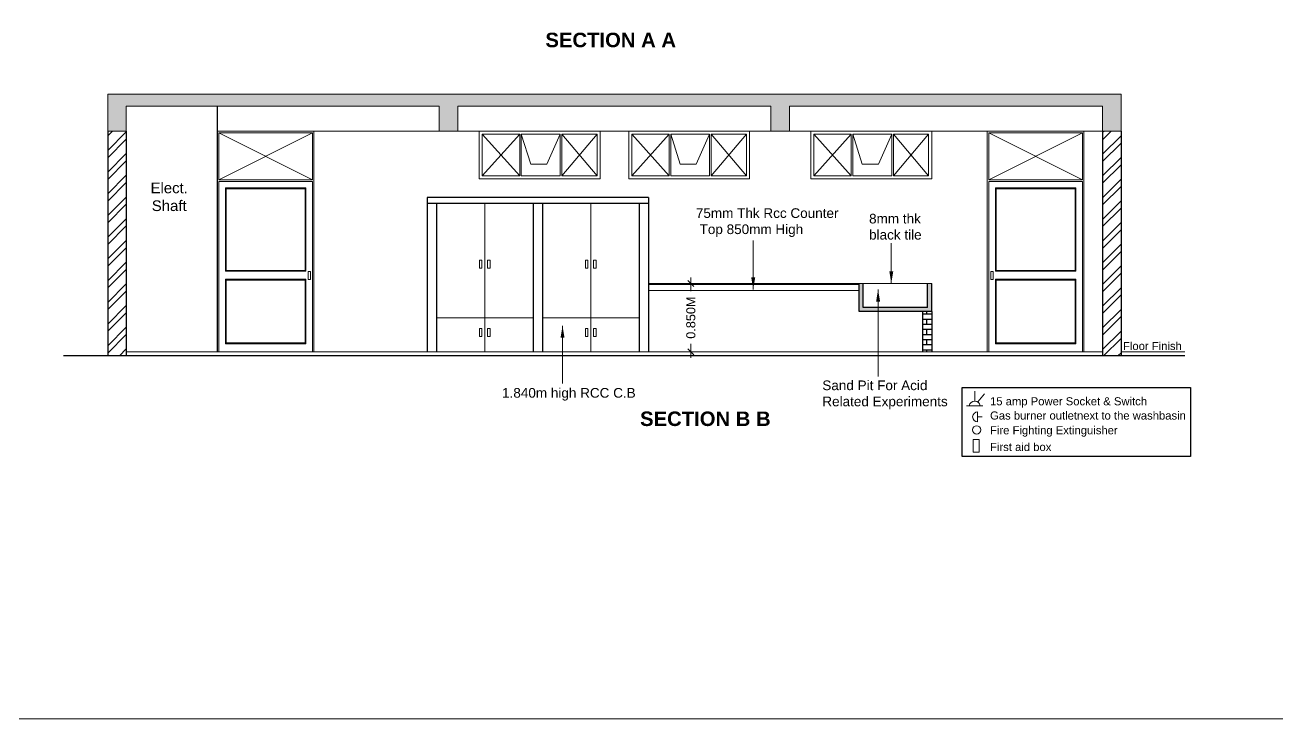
# Model space of a CAD drawing. Header units: metres. Extents: x 1608201 to 1961866, y 406505 to 647036.
# Drawn here: x 1683780 to 1699316, y 455711 to 464325 of the extents above; entities that cross this region are included whole.
import ezdxf

# ---------------------------------------------------------------- set-up
doc = ezdxf.new("R2010")
doc.units = ezdxf.units.M
doc.header["$LTSCALE"] = 1000
doc.header["$PDMODE"] = 35
doc.layers.get('Defpoints').update_dxf_attribs({"lineweight": 18})
for name, color, linetype, lineweight in [('- WALL', 7, 'Continuous', 30), ('arrow', 63, 'Continuous', 13), ('beam', 10, 'Continuous', 20), ('design', 23, 'Continuous', 25), ('dimension', 6, 'Continuous', 13), ('Door', 54, 'Continuous', 13), ('elevation', 1, 'Continuous', 13), ('fire extinguisher', 1, 'Continuous', 15), ('Fixture', 44, 'Continuous', 9), ('FLOOR FINISH', 10, 'Continuous', 15), ('Furniture', 13, 'Continuous', 13), ('Hatch', 8, 'Continuous', 13), ('HATCH-2', 10, 'Continuous', 13), ('SLAB', 5, 'Continuous', 20), ('Text-1', 240, 'Continuous', 15), ('Tiles', 40, 'Continuous', 15), ('Ventilator', 6, 'Continuous', 18), ('Wall', 7, 'Continuous', 30)]:
    doc.layers.add(name, color=color, linetype=linetype, lineweight=lineweight)
doc.layers.add('sand', color=252, linetype='Continuous')
doc.layers.add('text', color=7, linetype='Continuous')
doc.styles.add('dim-stylus bt', font='arial.ttf')
doc.styles.add('L120', font='simplex.shx', dxfattribs={"height": 1})
doc.dimstyles.new('1      100 (big)', dxfattribs={"dimscale": 75, "dimtxt": 5, "dimasz": 3.5, "dimexe": 1.5, "dimexo": 2, "dimgap": 1, "dimtad": 0, "dimdec": 3, "dimlfac": 0.001, "dimzin": 0, "dimdsep": 46, "dimtxsty": 'dim-stylus bt', "dimblk": 'OBLIQUE', "dimcen": 0, "dimdle": 0.6, "dimclrd": 256, "dimclre": 7, "dimclrt": 256, "dimadec": 0, "dimazin": 0, "dimtfac": 0.7, "dimtdec": 3, "dimtofl": 0, "dimtmove": 1, "dimatfit": 3, "dimldrblk": 'OPEN90', "dimfxl": 0, "dimtolj": 1, "dimtzin": 0, "dimlwd": 15, "dimlwe": 15, "dimarcsym": 0})
doc.dimstyles.new('Tabrej', dxfattribs={"dimtxt": 0.32, "dimasz": 0.2, "dimexe": 0, "dimexo": 0.15, "dimgap": 0.09, "dimtad": 0, "dimdec": 3, "dimzin": 0, "dimdsep": 46, "dimtxsty": 'dim-stylus bt', "dimblk": 'ARCHTICK', "dimcen": 0, "dimdle": 0.05, "dimclrd": 256, "dimclre": 256, "dimclrt": 7, "dimadec": 0, "dimazin": 0, "dimtfac": 1, "dimtdec": 3, "dimtofl": 0, "dimtmove": 0, "dimatfit": 1, "dimfxl": 0, "dimtolj": 1, "dimtzin": 0, "dimlwd": -1, "dimlwe": -1, "dimarcsym": 0})
pattern_1 = [(45, (-137002.43, 6587.06), (-134.703842, 134.703842), []), (45, (-136912.62, 6587.06), (-134.703842, 134.703842), [])]

# ---------------------------------------------------------------- blocks, each defined once
blk = doc.blocks.new('dfgrge')
at = {"layer": 'elevation'}
for p, q in [((1314379.9, 626684.3), (1314435.8, 626684.3)), ((1314407.8, 626684.3), (1314407.8, 626658.5))]:
    blk.add_line(p, q, dxfattribs=at)
blk.add_arc((1314407.8, 626684.3), 28, 0, 180, dxfattribs=at)
blk = doc.blocks.new('tyrtyr')
at = {"layer": 'Fixture'}
for p, q in [((1314933.6, 621281.5), (1314933.6, 621337.5)), ((1314950.9, 621276.4), (1314987.3, 621321.7)), ((1314979.7, 621254.9), (1314887.5, 621254.9))]:
    blk.add_line(p, q, dxfattribs=at)
blk.add_arc((1314933.5, 621249.9), 31.6, 9.10258, 170.89742, dxfattribs=at)
blk = doc.blocks.new('_ArchTick')
at = {"color": 0, "const_width": 0.15}
blk.add_lwpolyline([(-0.5, -0.5), (0.5, 0.5)], dxfattribs=at)
blk = doc.blocks.new('jtyjty')
at = {"layer": 'Ventilator'}
for p, q in [((4991.293, 71.28), (4991.757, 71.28)), ((4991.293, 70.763), (4991.293, 71.28)), ((4991.757, 71.28), (4991.293, 70.763)), ((4991.757, 70.763), (4991.293, 71.28)), ((4991.757, 70.763), (4991.757, 71.28)), ((4991.777, 71.28), (4992.259, 71.28)), ((4991.777, 70.763), (4991.777, 71.28)), ((4991.777, 71.28), (4991.894, 70.908)), ((4992.259, 71.28), (4992.094, 70.908)), ((4992.259, 71.28), (4992.259, 70.763)), ((4992.279, 71.28), (4992.717, 71.28)), ((4992.279, 71.28), (4992.279, 70.763)), ((4992.279, 71.28), (4992.717, 70.763)), ((4992.717, 71.28), (4992.279, 70.763)), ((4992.717, 71.28), (4992.717, 70.763)), ((4992.094, 70.908), (4991.894, 70.908)), ((4991.757, 70.763), (4991.293, 70.763)), ((4992.259, 70.763), (4991.777, 70.763)), ((4992.717, 70.763), (4992.279, 70.763))]:
    blk.add_line(p, q, dxfattribs=at)
blk.add_lwpolyline([(4991.753, 70.725), (4991.255, 70.725), (4991.255, 71.318), (4992.755, 71.318), (4992.755, 70.725)], close=True, dxfattribs=at)
blk = doc.blocks.new('_Oblique')
at = {"color": 0, "linetype": 'ByBlock', "lineweight": -2}
blk.add_line((-0.5, -0.5), (0.5, 0.5), dxfattribs=at)
blk = doc.blocks.new('*D571')
at = {"layer": 'Defpoints', "color": 0, "ltscale": 50, "transparency": 16777216}
for p in [(1691959, 461118), (1691959, 460268), (1692043, 460268)]:
    blk.add_point(p, dxfattribs=at)
at = {"layer": 'dimension', "color": 7, "lineweight": 15, "ltscale": 50, "transparency": 16777216}
for p, q in [((1691959, 461118), (1692118, 461118)), ((1691959, 460268), (1692118, 460268))]:
    blk.add_line(p, q, dxfattribs=at)
at = {"layer": 'dimension', "lineweight": 15, "ltscale": 50, "transparency": 16777216}
for p, q in [((1692043, 461193), (1692043, 461021)), ((1692043, 460193), (1692043, 460366))]:
    blk.add_line(p, q, dxfattribs=at)
at = {"layer": 'dimension', "lineweight": 15, "ltscale": 50, "transparency": 16777216, "xscale": 75, "yscale": 75, "zscale": 75}
for p, rotation in [((1692043, 461118), 90), ((1692043, 460268), 270)]:
    blk.add_blockref('_Oblique', p, dxfattribs=dict(at, rotation=rotation))
at = {"layer": 'dimension', "ltscale": 50, "transparency": 16777216, "insert": (1692043, 460693), "char_height": 112.5, "attachment_point": 5, "rotation": 90, "style": 'dim-stylus bt'}
blk.add_mtext('\\A1;0.850M', dxfattribs=at)
blk = doc.blocks.new('_Open90')
at = {"color": 0, "linetype": 'ByBlock', "lineweight": -2}
for p, q in [((0, 0), (-1, 0)), ((-0.5, 0.5), (0, 0)), ((0, 0), (-0.5, -0.5))]:
    blk.add_line(p, q, dxfattribs=at)

msp = doc.modelspace()

# ---------------------------------------------------------------- hatches: boundary and pattern name
at = {"layer": 'Hatch', "ltscale": 50}
h = msp.add_hatch(dxfattribs=at)
h.set_pattern_fill('AR-CONC', color=256, style=0)
h.set_pattern_definition([(50, (-136996.89, 1654.76), (182.184669, -15.939086), [19.05, -209.55]), (355, (-136996.9, 1654.76), (-35.242826, 191.056643), [15.24, -167.64]), (100.451, (-136981.71, 1653.43), (146.942502, 175.116688), [16.19, -178.09]), (46.1842, (-136996.9, 1705.56), (271.07904, -42.042328), [28.575, -314.325]), (96.6356, (-136974.3, 1702.06), (237.404234, 247.425556), [24.285, -267.135]), (351.184, (-136996.9, 1705.56), (237.404606, 247.425118), [22.86, -251.46]), (21, (-136971.49, 1692.86), (151.61488, -102.265519), [19.05, -209.55]), (326, (-136971.5, 1692.86), (61.802028, 184.187966), [15.24, -167.64]), (71.4514, (-136958.86, 1684.34), (213.41649, 81.922858), [16.19, -178.09]), (37.5, (-136996.89, 1654.76), (3.0886033, 84.5550389), [0, -165.608, 0, -170.18, 0, -168.275]), (7.5, (-136996.89, 1654.76), (66.8196625, 100.180575), [0, -97.028, 0, -161.798, 0, -64.135]), (327.5, (-137053.534, 1654.76), (135.5905952, -5.728744), [0, -63.5, 0, -198.12, 0, -262.89]), (317.5, (-137078.93, 1654.76), (148.1291814, 25.426491), [0, -82.55, 0, -131.572, 0, -186.69])])
h.paths.add_polyline_path([(1689151.2929, 463318.4898), (1693036.2928, 463318.4898), (1693036.2928, 463008.4898), (1693266.2928, 463008.4898), (1693266.2928, 463318.4898), (1697151.2927, 463318.4898), (1697151.2927, 463008.4898), (1697381.2927, 463008.4898), (1697381.2927, 463468.4898), (1684806.2929, 463468.4898), (1684806.2929, 463008.4898), (1685036.2929, 463008.4898), (1685036.2929, 463318.4898), (1688921.2929, 463318.4898), (1688921.2929, 463008.4898), (1689151.2929, 463008.4898)])
at = {"layer": 'HATCH-2', "ltscale": 0.05}
h = msp.add_hatch(dxfattribs=at)
h.set_pattern_fill('ANSI32', color=256, scale=20, style=0)
h.set_pattern_definition(pattern_1)
h.paths.add_polyline_path([(1685036.293, 463008.4898), (1684806.2929, 463008.4898), (1684806.2929, 460218.4899), (1685036.293, 460218.4899)])
h = msp.add_hatch(dxfattribs=at)
h.set_pattern_fill('ANSI32', color=256, scale=20, style=0)
h.set_pattern_definition(pattern_1)
h.paths.add_polyline_path([(1697381.2927, 463008.4898), (1697151.2927, 463008.4898), (1697151.2927, 460218.4899), (1697381.2927, 460218.4899)])
at = {"layer": 'sand', "ltscale": 0.05}
msp.add_hatch(color=256, dxfattribs=at).paths.add_polyline_path([(1695031.2928, 461118.4893), (1694981.2928, 461118.4893), (1694981.2928, 460818.4893), (1694181.2928, 460818.4893), (1694181.2928, 461118.4893), (1694131.2928, 461118.4893), (1694131.2928, 460768.4893), (1695031.2928, 460768.4893)])
at = {"layer": 'Wall', "ltscale": 50}
h = msp.add_hatch(dxfattribs=at)
h.set_pattern_fill('BRICK', color=256, scale=10, style=0)
h.set_pattern_definition([(0, (-137002.425, 6587.06), (0, 63.5), []), (90, (-137002.43, 6587.06), (-127, 8e-15), [63.5, -63.5]), (90, (-136938.93, 6587.06), (-127, 8e-15), [-63.5, 63.5])])
h.paths.add_polyline_path([(1695031.2928, 460768.4899), (1694916.2928, 460768.4899), (1694916.2928, 460268.4899), (1695031.2928, 460268.4899)])

# ---------------------------------------------------------------- linework, layer by layer
at = {"layer": '- WALL', "ltscale": 50}
msp.add_line((1686166.2929, 463318.4898), (1686166.2929, 460268.4899), dxfattribs=at)
at = {"ltscale": 0.05}
msp.add_lwpolyline([(1695410.7225, 459826.8317), (1698242.3717, 459826.8317), (1698242.3717, 458967.9393), (1695410.7225, 458967.9393)], close=True, dxfattribs=at)
at = {"layer": 'beam', "ltscale": 50}
msp.add_line((1686166.2929, 463008.4898), (1697151.2927, 463008.4898), dxfattribs=at)
at = {"layer": 'Defpoints', "ltscale": 50}
msp.add_lwpolyline([(1666972.2745, 474532.2589), (1714851.7028, 474532.2589), (1714851.7028, 455711.1902), (1666972.2745, 455711.1902)], close=True, dxfattribs=at)
at = {"layer": 'Door', "ltscale": 0.05}
for p, q in [((1686186.2929, 462403.4898), (1687346.2929, 462988.4898)), ((1686186.2929, 462988.4898), (1687346.2929, 462403.4898)), ((1695741.2927, 462403.4898), (1696901.2927, 462988.4898)), ((1695741.2927, 462988.4898), (1696901.2927, 462403.4898)), ((1686186.2929, 462403.4898), (1687346.2929, 462403.4898)), ((1695741.2927, 462403.4898), (1696901.2927, 462403.4898))]:
    msp.add_line(p, q, dxfattribs=at)
for points in [[(1686166.2929, 463008.4898), (1687366.2929, 463008.4898), (1687366.2929, 460268.4899), (1686166.2929, 460268.4899)], [(1695721.2927, 463008.4898), (1696921.2927, 463008.4898), (1696921.2927, 460268.4899), (1695721.2927, 460268.4899)], [(1686266.2929, 462303.4898), (1687266.2929, 462303.4898), (1687266.2929, 461268.4898), (1686266.2929, 461268.4898)], [(1686276.2929, 462293.4898), (1687256.2929, 462293.4898), (1687256.2929, 461278.4898), (1686276.2929, 461278.4898)], [(1695821.2927, 462303.4898), (1696821.2927, 462303.4898), (1696821.2927, 461268.4898), (1695821.2927, 461268.4898)], [(1695831.2927, 462293.4898), (1696811.2927, 462293.4898), (1696811.2927, 461278.4898), (1695831.2927, 461278.4898)], [(1687323.3351, 461267.591), (1687323.3351, 461167.591), (1687293.3351, 461167.591), (1687293.3351, 461267.591)], [(1695764.2505, 461267.591), (1695764.2505, 461167.591), (1695794.2505, 461167.591), (1695794.2505, 461267.591)], [(1686266.2929, 461168.4898), (1687266.2929, 461168.4898), (1687266.2929, 460368.4899), (1686266.2929, 460368.4899)], [(1686276.2929, 461158.4898), (1687256.2929, 461158.4898), (1687256.2929, 460378.4899), (1686276.2929, 460378.4899)], [(1695821.2927, 461168.4898), (1696821.2927, 461168.4898), (1696821.2927, 460368.4899), (1695821.2927, 460368.4899)], [(1695831.2927, 461158.4898), (1696811.2927, 461158.4898), (1696811.2927, 460378.4899), (1695831.2927, 460378.4899)]]:
    msp.add_lwpolyline(points, close=True, dxfattribs=at)
for points in [[(1686186.2929, 462403.4898), (1686186.2929, 462988.4898), (1687346.2929, 462988.4898), (1687346.2929, 462403.4898)], [(1695741.2927, 462403.4898), (1695741.2927, 462988.4898), (1696901.2927, 462988.4898), (1696901.2927, 462403.4898)], [(1686186.2929, 460268.4899), (1686186.2929, 462383.4898), (1687346.2929, 462383.4898), (1687346.2929, 460268.4899)], [(1695741.2927, 460268.4899), (1695741.2927, 462383.4898), (1696901.2927, 462383.4898), (1696901.2927, 460268.4899)]]:
    msp.add_lwpolyline(points, dxfattribs=at)
at = {"layer": 'fire extinguisher'}
msp.add_circle((1695589.5456, 459299.34), 52.0751, dxfattribs=at)
at = {"layer": 'Fixture', "ltscale": 0.05}
msp.add_lwpolyline([(1695545.9059, 459178.8851), (1695620.6008, 459178.8851), (1695620.6008, 459023.4934), (1695545.9059, 459023.4934)], close=True, dxfattribs=at)
at = {"layer": 'FLOOR FINISH', "ltscale": 0.05}
for p, q in [((1697151.2927, 460268.4899), (1685036.293, 460268.4899)), ((1697381.2927, 460268.4899), (1698171.3899, 460268.4899))]:
    msp.add_line(p, q, dxfattribs=at)
at = {"layer": 'Furniture', "ltscale": 0.05}
for p, q in [((1689485.5169, 460268.4899), (1689485.5169, 462108.4898)), ((1690800.5169, 460268.4899), (1690800.5169, 462108.4898)), ((1690085.5169, 460691.4899), (1688885.5169, 460691.4899)), ((1691400.5169, 460691.4899), (1690200.5169, 460691.4899))]:
    msp.add_line(p, q, dxfattribs=at)
for points in [[(1689450.1942, 461407.3014), (1689450.1942, 461307.3014), (1689420.1942, 461307.3014), (1689420.1942, 461407.3014)], [(1689520.8397, 461407.3014), (1689520.8397, 461307.3014), (1689550.8397, 461307.3014), (1689550.8397, 461407.3014)], [(1690765.1941, 461407.3014), (1690765.1941, 461307.3014), (1690735.1941, 461307.3014), (1690735.1941, 461407.3014)], [(1690835.8397, 461407.3014), (1690835.8397, 461307.3014), (1690865.8397, 461307.3014), (1690865.8397, 461407.3014)], [(1689450.1942, 460559.7998), (1689450.1942, 460459.7998), (1689420.1942, 460459.7998), (1689420.1942, 460559.7998)], [(1689520.8397, 460559.7998), (1689520.8397, 460459.7998), (1689550.8397, 460459.7998), (1689550.8397, 460559.7998)], [(1690765.1941, 460559.7998), (1690765.1941, 460459.7998), (1690735.1941, 460459.7998), (1690735.1941, 460559.7998)], [(1690835.8397, 460559.7998), (1690835.8397, 460459.7998), (1690865.8397, 460459.7998), (1690865.8397, 460559.7998)]]:
    msp.add_lwpolyline(points, close=True, dxfattribs=at)
at = {"layer": 'sand', "ltscale": 0.05}
for p, q in [((1694131.2928, 460768.4893), (1694131.2928, 461118.4893)), ((1694181.2928, 460818.4893), (1694181.2928, 461118.4893)), ((1694981.2928, 460818.4893), (1694981.2928, 461118.4893)), ((1695031.2928, 460768.4893), (1695031.2928, 461118.4893)), ((1694981.2928, 460818.4893), (1694181.2928, 460818.4893)), ((1695031.2928, 460768.4893), (1694131.2928, 460768.4893))]:
    msp.add_line(p, q, dxfattribs=at)
at = {"layer": 'SLAB', "ltscale": 0.05}
for p, q in [((1694131.2928, 461104.4899), (1691515.5169, 461104.4899)), ((1694131.2928, 461029.4899), (1691515.5169, 461029.4899))]:
    msp.add_line(p, q, dxfattribs=at)
msp.add_lwpolyline([(1684806.2929, 463468.4898), (1697381.2927, 463468.4898), (1697381.2927, 463008.4898), (1697151.2927, 463008.4898), (1697151.2927, 463318.4898), (1693266.2928, 463318.4898), (1693266.2928, 463008.4898), (1693036.2928, 463008.4898), (1693036.2928, 463318.4898), (1689151.2929, 463318.4898), (1689151.2929, 463008.4898), (1688921.2929, 463008.4898), (1688921.2929, 463318.4898), (1685036.2929, 463318.4898), (1685036.2929, 463008.4898), (1684806.2929, 463008.4898), (1684806.2929, 463468.4898)], dxfattribs=at)
at = {"layer": 'Tiles', "ltscale": 0.05}
msp.add_line((1695031.2928, 461118.4898), (1691515.5169, 461118.4898), dxfattribs=at)
at = {"layer": 'Wall', "ltscale": 0.05}
for p, q in [((1684806.2929, 463008.4898), (1684806.2929, 460218.4899)), ((1685036.293, 463008.4898), (1685036.293, 460218.4899)), ((1697151.2927, 463008.4898), (1697151.2927, 460218.4899)), ((1697381.2927, 463008.4898), (1697381.2927, 460218.4899)), ((1691515.5169, 462183.4898), (1688770.5169, 462183.4898)), ((1688770.5169, 462183.4898), (1688770.5169, 460268.4899)), ((1691515.5169, 462108.4898), (1688770.5169, 462108.4898)), ((1688885.5169, 462108.4898), (1688885.5169, 460268.4899)), ((1690085.5169, 462108.4898), (1690085.5169, 460268.4899)), ((1690200.5169, 462108.4898), (1690200.5169, 460268.4899)), ((1691400.5169, 462108.4898), (1691400.5169, 460268.4899)), ((1691515.5169, 462183.4898), (1691515.5169, 460268.4899)), ((1694916.2928, 460768.4899), (1694916.2928, 460268.4899)), ((1695031.2928, 460768.4899), (1695031.2928, 460268.4899)), ((1698171.3899, 460218.4899), (1684259.2764, 460218.4899))]:
    msp.add_line(p, q, dxfattribs=at)

# ---------------------------------------------------------------- block references
at = {"layer": 'design', "xscale": 2.214251756668091, "yscale": 2.214251756668091, "zscale": 2.214251743590096}
msp.add_blockref('tyrtyr', (-1216028.116, -916016.2602), dxfattribs=at)
at = {"layer": 'design', "xscale": 2.209373652935028, "yscale": 2.209373652935028, "zscale": 2.209373660429917, "rotation": 90}
msp.add_blockref('dfgrge', (3080181.3211, -2444557.1217), dxfattribs=at)
at = {"layer": 'Ventilator', "xscale": 999.9999806880951, "yscale": 999.9999805688858, "zscale": 999.9999805864236}
for p in [(-3301838.3777, 391690.4064), (-3299983.3778, 391690.4064), (-3297723.3778, 391690.4064)]:
    msp.add_blockref('jtyjty', p, dxfattribs=at)

# ---------------------------------------------------------------- texts
at = {"layer": 'text', "attachment_point": 1, "rotation": 0.00000001, "style": 'L120'}
for s, insert, char_height, width in [('{\\fArial|b1|i0|c0|p34;SECTION A A}', (1690238.1277, 464229.5812), 180, 1704.051568), ('{\\fArial|b0|i0|c0|p34;75mm Thk Rcc Counter\\P Top 850mm High}', (1692104.9699, 462050.3038), 120, 1929.494643), ('{\\fArial|b0|i0|c0|p34;8mm thk black tile}', (1694254.4036, 461982.0722), 120, 732.407726), ('{\\fArial|b0|i0|c0|p34;Floor Finish}', (1697405.798, 460391.1145), 100, 750.42195), ('{\\fArial|b0|i0|c0|p34;Sand Pit For Acid Related Experiments}', (1693674.3655, 459912.6329), 120, 1628.675889), ('{\\fArial|b0|i0|c0|p34;1.840m high RCC C.B}', (1689700.0757, 459819.3102), 120, 1697.464295), ('{\\fArial|b0|i0|c0|p34;15 amp Power Socket & Switch}', (1695755.5831, 459704.6764), 100, 1964.66983), ('{\\fArial|b1|i0|c0|p34;SECTION B B}', (1691412.7379, 459527.7294), 180, 1704.051568), ('{\\fArial|b0|i0|c0|p34;Gas burner outletnext to the washbasin}', (1695755.5831, 459527.7279), 100, 2475.710601), ('{\\fArial|b0|i0|c0|p34;Fire Fighting Extinguisher}', (1695755.5831, 459345.168), 100, 1625.547922), ('{\\fArial|b0|i0|c0|p34;First aid box}', (1695755.5831, 459137.5415), 100, 795.17686)]:
    msp.add_mtext(s, dxfattribs=dict(at, insert=insert, char_height=char_height, width=width))
at = {"layer": 'Text-1', "insert": (1685569.5929, 462191.8393), "char_height": 132.48407, "width": 595.625937, "attachment_point": 5, "style": 'dim-stylus bt'}
msp.add_mtext('Elect. \\PShaft', dxfattribs=at)

# ---------------------------------------------------------------- dimensions: what is measured, and where the dimension line sits
at = {"layer": 'dimension', "ltscale": 50}
dim = msp.add_linear_dim(base=(1692042.5097, 460268.4899), p1=(1691958.7928, 461118.4898), p2=(1691958.7928, 460268.4899), angle=90, dimstyle='1      100 (big)', override={"dimtxt": 1.5, "dimasz": 1, "dimexe": 1, "dimexo": 0, "dimpost": 'M\\X', "dimdle": 1}, dxfattribs=at)
dim.commit()
dim.dimension.update_dxf_attribs({"geometry": '*D571', "text_midpoint": (1692042.5097, 460693.4899)})

# ---------------------------------------------------------------- leaders
at = {"layer": 'arrow', "ltscale": 0.05}
for points in [[(1692816.7825, 461042.9822), (1692816.7825, 461649.7292)], [(1694530.0928, 461119.3564), (1694530.0928, 461617.9396)], [(1694366.3581, 461042.3192), (1694366.3581, 459963.2511)], [(1690450.2735, 460592.9219), (1690450.2735, 459876.3749)]]:
    msp.add_leader(points, dimstyle='Tabrej', override={"dimasz": 150}, dxfattribs=at)

doc.saveas('drawing.dxf')
